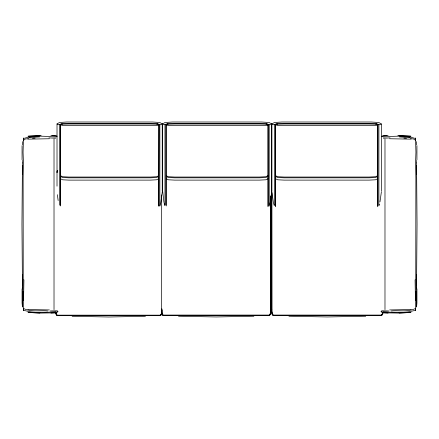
<?xml version="1.0" encoding="UTF-8"?>
<svg xmlns="http://www.w3.org/2000/svg" width="439" height="439" viewBox="0 0 439 439"><rect width="100%" height="100%" fill="white"/><g stroke="black" fill="none" stroke-linecap="round" stroke-linejoin="round"><path stroke-width="0.66" d="M23.102 291.672L23.465 310.126C33.43 313.517 45.244 312.464 55.693 311.674L57.163 312.277M415.76 279.731L415.876 178.388L415.568 162.606L415.936 152.306L415.535 138.554C405.57 135.168 393.756 136.216 383.307 137.012L382.424 136.403L381.475 136.403M22.065 145.655L22.071 159.818M22.071 288.867L22.065 303.025L22.405 306.663M22.614 304.776L23.047 279.862M23.552 300.677L23.92 279.857M416.929 159.818L416.935 145.655M22.422 174.343L22.603 165.58M416.397 283.1L416.578 274.337M22.444 162.88L21.95 224.34L22.444 285.8M416.556 285.8L417.05 224.34L416.556 162.88M161.854 308.765L161.508 313.666L160.476 315.301L57.092 315.301L56.06 313.666L55.972 312.442M162.057 309.72L161.755 314.033L160.718 315.674L56.85 315.674L55.819 314.033L55.687 312.184M270.55 310.45L270.331 313.512L269.272 315.147L163.149 315.147L162.09 313.512L161.826 309.835M382.66 312.392L382.572 313.622L381.491 315.257L273.19 315.257L272.109 313.622L271.752 308.716L271.752 191.591M382.962 312.14L382.824 313.989L381.743 315.63L272.937 315.63L271.851 313.989L271.494 309.056L271.494 192.82M22.378 144.771L22.63 141.61M416.37 307.07L416.622 303.909M162.633 190.784L163.961 202.505M23.349 139.772L23.525 137.945M415.475 310.735L415.651 308.908M416.595 306.663L416.935 303.025L416.929 288.867M22.334 288.895L22.576 286.98M416.424 161.7L416.584 160.427M162.232 192.112L160.828 202.505L160.021 205.49M57.284 170.562L57.015 172.532L57.284 170.628M271.653 192.112L270.199 202.505L269.195 206.089L269.195 124.714L266.907 123.76L260.036 123.441L174.124 123.441L167.259 123.76L163.961 124.78L162.507 123.957L162.507 191.371M379.982 201.858L381.348 192.112M379.049 205.49L379.389 204.294M267.922 206.758L268.202 206.16L268.202 124.72L266.039 124.166L259.542 123.985L174.618 123.985L168.121 124.166L165.958 124.72L165.958 205.128M377.606 206.758L377.891 206.16L377.891 124.72L375.718 124.166L369.204 123.985L284.049 123.985L277.536 124.166L275.363 124.72L275.363 206.16L275.648 206.758M56.038 312.332L56.126 313.561L57.152 315.191L160.416 315.191L161.442 313.561M161.673 194.943L161.673 308.716L162.024 313.622L163.083 315.257L269.337 315.257L270.397 313.622L270.748 308.716L270.748 196.282M272.043 311.674L272.175 313.512L273.256 315.147L381.425 315.147L382.506 313.512M158.633 205.957L158.907 124.72L156.816 124.166L150.555 123.985L68.693 123.985L62.431 124.166L60.341 124.72L60.341 205.128M267.922 205.957L267.922 125.099L268.202 124.72M377.606 205.957L377.606 125.099L377.891 124.72M22.658 162.88L22.658 162.337M416.342 285.8L416.342 286.343M22.658 286.343L22.658 285.8M416.342 162.337L416.342 162.88M23.492 140.25L25.358 139.015L28.595 138.587M415.195 308.622C408.029 312.156 399.155 310.208 391.341 311.004M57.015 186.18L57.015 123.957L59.435 122.492L66.69 122.004L152.558 122.004L159.812 122.492L162.232 123.957L162.232 191.371M162.232 123.957L160.828 124.78L157.65 123.76L151.032 123.441L68.215 123.441L61.597 123.76L58.414 124.78L57.015 123.957M162.507 123.957L165.015 122.492L172.538 122.004L261.622 122.004L269.145 122.492L271.653 123.957L271.653 191.371M271.906 191.371L271.906 123.957L274.419 122.492L281.964 122.004L371.29 122.004L378.835 122.492L381.348 123.957L381.348 191.371M271.653 123.957L270.199 124.78L269.195 124.714M381.348 123.957L379.894 124.78L376.591 123.76L369.704 123.441L283.556 123.441L276.669 123.76L273.36 124.78L271.906 123.957M156.816 124.166L157.65 123.76M158.633 176.516L156.619 177.499L150.451 177.828L68.797 177.828L62.623 177.499L60.615 176.516M57.597 312.08L58.025 311.608L57.081 310.79L50.337 310.955M158.633 178.816L156.619 179.792L150.451 180.116L68.797 180.116L62.623 179.792L60.615 178.816M158.633 175.743L156.619 176.719L150.451 177.043L68.797 177.043L62.623 176.719L60.615 175.743M266.039 124.166L266.907 123.76M375.718 124.166L376.591 123.76M267.922 176.516L265.831 177.499L259.433 177.828L174.727 177.828L168.329 177.499L166.238 176.516M57.289 311.278L57.597 311.13M377.606 176.516L375.515 177.499L369.1 177.828L284.159 177.828L277.739 177.499L275.648 176.516M267.922 175.743L265.831 176.719L259.433 177.043L174.727 177.043L168.329 176.719L166.238 175.743M267.922 178.816L265.831 179.792L259.433 180.116L174.727 180.116L168.329 179.792L166.238 178.816M377.606 178.816L375.515 179.792L369.1 180.116L284.159 180.116L277.739 179.792L275.648 178.816M377.606 175.743L375.515 176.719L369.1 177.043L284.159 177.043L277.739 176.719L275.648 175.743M158.633 125.099L156.619 125.521L150.451 125.658L68.797 125.658L62.623 125.521L60.341 124.72M267.922 125.099L265.831 125.521L259.433 125.658L174.727 125.658L168.329 125.521L165.958 124.72M377.606 125.099L375.515 125.521L369.1 125.658L284.159 125.658L277.739 125.521L275.363 124.72M382.177 135.931L386.858 135.624M55.49 312.837L41.189 313.056L28.359 312.475M383.231 135.931L388.076 135.624M383.401 138.225L390.051 137.895M50.924 313.056L55.769 312.749M29.023 137.583L39.62 136.93M32.497 138.307L35.104 138.148M27.975 136.205L39.927 135.624M399.073 313.056L411.025 312.475M28.359 136.205L41.189 135.624M410.641 312.475L397.811 313.056L382.846 312.793M27.767 139.152L49.377 138.746M411.233 309.528L389.623 309.939M145.435 316.289L108.784 316.996L72.133 316.289M253.879 316.245L216.213 316.953L178.541 316.245M365.731 316.245L327.34 316.953L288.95 316.245M57.163 136.403L55.693 137.012C45.244 136.216 33.43 135.168 23.465 138.554L23.064 152.306L23.432 162.606L23.124 178.388L23.24 279.731M389.623 138.746L411.233 139.152M49.377 309.939L27.767 309.528M381.837 312.277L383.307 311.674C393.756 312.464 405.57 313.517 415.535 310.126L415.898 291.672M47.659 311.004C39.845 310.208 30.971 312.156 23.805 308.622M48.948 137.895L55.599 138.225M397.811 135.624L410.641 136.205M399.073 135.624L411.025 136.205M27.975 312.475L39.927 313.056M388.663 310.955L381.919 310.79L380.975 311.608L381.403 312.08M403.896 138.148L406.503 138.307M399.38 136.93L409.977 137.583M50.924 135.624L55.769 135.931M383.231 312.749L388.076 313.056M52.142 135.624L56.823 135.931M410.405 138.587L413.642 139.015L415.508 140.25M381.403 311.13L381.71 311.278M276.669 123.76L277.536 124.166M167.259 123.76L168.121 124.166M61.597 123.76L62.431 124.166M274.205 205.49L273.36 202.505L271.906 192.112M164.131 203.103L164.801 205.49M57.366 194.707L58.157 200.557M416.424 286.98L416.666 288.895M22.416 160.427L22.576 161.7M415.475 137.945L415.651 139.772M23.349 308.908L23.525 310.735M416.37 141.61L416.622 144.771M22.378 303.909L22.63 307.07M271.95 310.45L271.818 193.171M161.464 309.671L161.772 313.989L162.836 315.63L269.584 315.63L270.649 313.989L271 309.056L271 196.238M416.397 165.58L416.578 174.343M22.422 274.337L22.603 283.1M415.952 279.862L416.386 304.776M415.08 279.857L415.448 300.677M384.981 139.042L384.981 309.643M378.884 124.714L378.884 205.172M275.648 125.099L275.648 205.957M274.37 124.714L274.37 205.172M270.682 195.904L270.682 308.612M166.238 125.099L166.238 205.957M164.971 124.714L164.971 205.172M159.856 124.714L159.856 206.089M158.907 124.72L158.907 206.16M60.615 125.099L60.615 205.957M59.386 124.714L59.386 205.172M54.019 139.042L54.019 309.643"/></g></svg>
